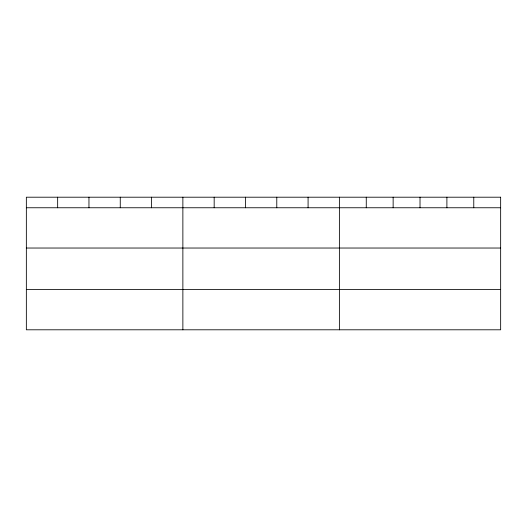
<?xml version="1.0" encoding="UTF-8"?>
<svg xmlns="http://www.w3.org/2000/svg" width="527" height="527" viewBox="0 0 527 527"><rect width="100%" height="100%" fill="white"/><g stroke="black" fill="none" stroke-linecap="round" stroke-linejoin="round"><path stroke-width="0.79" d="M26.35 207.757L500.65 207.757M26.35 248.033L500.65 248.033M26.35 289.521L500.65 289.521M473.773 197.203L473.773 207.757M446.896 197.203L446.896 207.757M420.019 197.203L420.019 207.757M393.142 197.203L393.142 207.757M366.265 197.203L366.265 207.757M339.388 197.203L339.388 329.797M308.084 197.203L308.084 207.757M276.78 197.203L276.78 207.757M245.477 197.203L245.477 207.757M214.173 197.203L214.173 207.757M182.869 197.203L182.869 329.797M151.565 197.203L151.565 207.757M120.261 197.203L120.261 207.757M88.958 197.203L88.958 207.757M57.654 197.203L57.654 207.757M500.65 197.203L26.35 197.203L26.35 329.797L500.65 329.797L500.65 197.203"/></g></svg>
